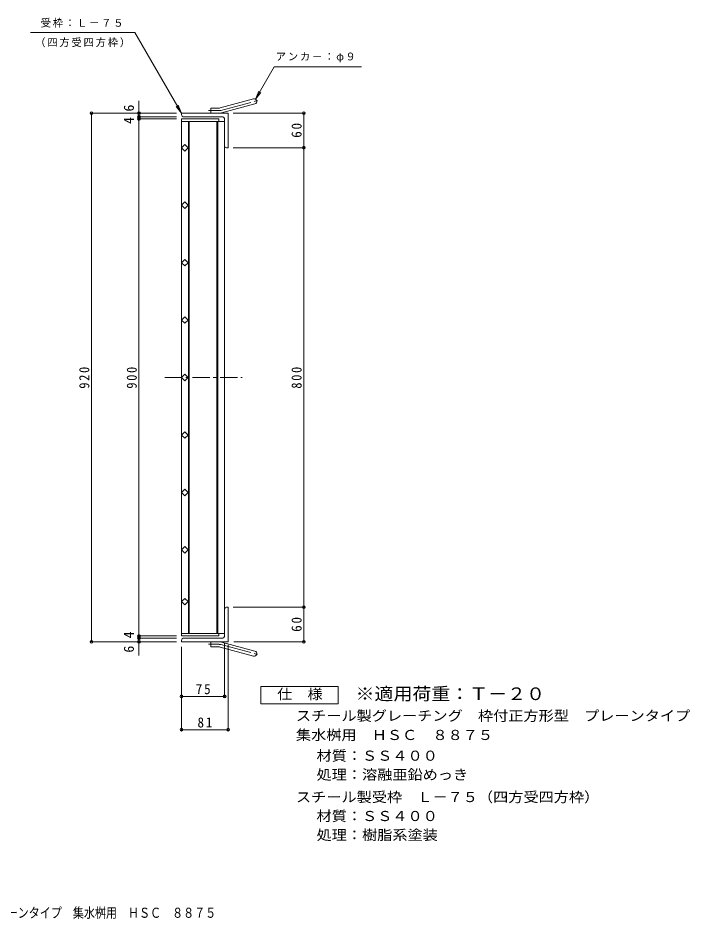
# Model space of a CAD drawing. Units: millimetres, scale not verified. Extents: x -1106 to 1075, y -818 to 820.
# Drawn here: x -95 to 1075, y -818 to 751 of the extents above; entities that cross this region are included whole.
import ezdxf
from ezdxf.enums import TextEntityAlignment as Align

# ---------------------------------------------------------------- set-up
doc = ezdxf.new("R2010")
doc.units = ezdxf.units.MM
doc.header["$LTSCALE"] = 6
doc.header["$PDMODE"] = 32
doc.header["$PDSIZE"] = 4.8
doc.linetypes.add('CHAIN1', pattern=[8, 5, -1, 1, -1])
doc.linetypes.add('CHAIN2', pattern=[12, 9, -1, 1, -1])
for name, color, linetype, lineweight in [('B-1', 2, 'Continuous', 9), ('B-2', 3, 'Continuous', 9), ('B-4', 7, 'Continuous', 9), ('B-5', 7, 'Continuous', 9)]:
    doc.layers.add(name, color=color, linetype=linetype, lineweight=lineweight)
doc.layers.add('F-0_F-0ﾚｲﾔ', color=2, linetype='Continuous')
doc.layers.add('F-5_F-5ﾚｲﾔ', color=3, linetype='Continuous')
doc.styles.add('ＭＳ ゴシック', font='')
doc.styles.get('ＭＳ ゴシック').set_extended_font_data('MS Gothic')

msp = doc.modelspace()

# ---------------------------------------------------------------- linework, layer by layer
at = {"layer": 'B-1'}
for p, q in [((257.131, 594.344), (315.321, 609.936)), ((259.46, 585.651), (317.651, 601.243)), ((270.986, 585.038), (189.986, 585.038)), ((189.986, 582.038), (189.986, 585.038)), ((240.986, 585.038), (240.986, 594.038)), ((254.801, 594.038), (240.986, 594.038)), ((270.986, 585.038), (270.986, 525.038)), ((192.986, 579.038), (259.986, 579.038)), ((264.986, 528.038), (264.986, 574.038)), ((267.986, 525.038), (270.986, 525.038)), ((264.986, -277.963), (264.986, -323.963)), ((267.986, -274.963), (270.986, -274.963)), ((270.986, -334.963), (270.986, -274.963)), ((192.986, -328.963), (259.986, -328.963)), ((189.986, -331.963), (189.986, -334.963)), ((270.986, -334.963), (189.986, -334.963)), ((240.986, -334.963), (240.986, -343.963)), ((254.801, -343.963), (240.986, -343.963)), ((257.131, -344.269), (315.321, -359.862)), ((259.46, -335.576), (317.651, -351.168))]:
    msp.add_line(p, q, dxfattribs=at)
at = {"layer": 'B-1', "linetype": 'CHAIN2'}
for p, q in [((258.295, 589.998), (323.462, 607.459)), ((254.801, 589.538), (237.181, 589.538)), ((254.801, -339.463), (237.181, -339.463)), ((258.295, -339.923), (323.462, -357.384))]:
    msp.add_line(p, q, dxfattribs=at)
at = {"layer": 'B-1'}
for centre, radius, start, end in [((316.486, 605.59), 4.5, 285.00014, 104.99991), ((192.986, 582.038), 3, 180, 270), ((254.801, 603.038), 9, 270, 285.00002), ((254.801, 603.038), 18, 270, 285), ((259.986, 574.038), 5, 0, 90), ((267.986, 528.038), 3, 180, 270), ((267.986, -277.963), 3, 90, 180), ((192.986, -331.963), 3, 90, 180), ((259.986, -323.963), 5, 270, 0), ((254.801, -352.963), 18, 75, 90), ((254.801, -352.963), 9, 74.99998, 90), ((316.486, -355.515), 4.5, 255.00009, 74.99986)]:
    msp.add_arc(centre, radius, start, end, dxfattribs=at)
at = {"layer": 'B-1', "linetype": 'CHAIN2'}
for centre, start, end in [((254.801, 603.037), 270, 284.99995), ((254.801, -352.963), 75.00005, 90)]:
    msp.add_arc(centre, 13.5, start, end, dxfattribs=at)
at = {"layer": 'B-2'}
for p, q in [((189.986, 575.037), (254.986, 575.037)), ((189.986, -324.962), (189.986, 575.037)), ((189.986, 570.538), (264.986, 570.538)), ((201.986, 570.538), (201.986, -320.463)), ((203.486, -320.463), (203.486, 570.538)), ((251.486, 570.538), (251.486, -320.463)), ((252.986, 570.538), (252.986, -320.463)), ((254.986, 575.037), (254.986, 570.538)), ((264.986, 570.538), (264.986, -320.463)), ((189.986, -320.463), (264.986, -320.463)), ((189.986, -324.962), (254.986, -324.962)), ((254.986, -324.962), (254.986, -320.463))]:
    msp.add_line(p, q, dxfattribs=at)
at = {"layer": 'B-2', "linetype": 'CHAIN1'}
msp.add_line((161.135, 125.037), (295.247, 125.037), dxfattribs=at)
at = {"layer": 'B-2'}
for points in [[(201.3, 524.88), (195.643, 519.223), (189.986, 524.88), (195.643, 530.537)], [(201.3, 424.88), (195.643, 419.223), (189.986, 424.88), (195.643, 430.537)], [(201.3, 324.88), (195.643, 319.223), (189.986, 324.88), (195.643, 330.537)], [(201.3, 225.037), (195.643, 219.381), (189.986, 225.037), (195.643, 230.694)], [(201.3, 124.88), (195.643, 119.223), (189.986, 124.88), (195.643, 130.537)], [(201.3, 24.88), (195.643, 19.224), (189.986, 24.88), (195.643, 30.537)], [(201.3, -75.121), (195.643, -69.464), (189.986, -75.121), (195.643, -80.778)], [(201.3, -175.12), (195.643, -169.463), (189.986, -175.12), (195.643, -180.777)], [(201.3, -265.12), (195.643, -259.463), (189.986, -265.12), (195.643, -270.777)]]:
    msp.add_lwpolyline(points, close=True, dxfattribs=at)
at = {"layer": 'B-4'}
for p, q in [((115.825, 606.875), (115.825, -358.909)), ((180.986, 585.038), (31.322, 585.038)), ((33.122, 585.038), (33.122, -334.963)), ((279.986, 585.038), (404.652, 585.038)), ((402.852, 585.038), (402.852, 525.037)), ((180.986, 579.038), (114.025, 579.038)), ((180.986, 575.037), (114.025, 575.037)), ((279.986, 525.037), (404.652, 525.037)), ((402.852, 525.037), (402.852, -274.963)), ((279.986, -274.963), (404.652, -274.963)), ((402.852, -274.963), (402.852, -334.963)), ((180.986, -324.962), (114.025, -324.962)), ((180.986, -328.963), (114.025, -328.963)), ((180.986, -334.963), (31.322, -334.963)), ((189.986, -343.963), (189.986, -489.853)), ((264.986, -337.994), (264.986, -431.867)), ((270.986, -340.485), (270.986, -489.853)), ((281.279, -334.963), (404.652, -334.963)), ((189.986, -430.067), (264.986, -430.067)), ((189.986, -488.053), (270.986, -488.053))]:
    msp.add_line(p, q, dxfattribs=at)
at = {"layer": 'B-4', "color": 2}
msp.add_lwpolyline([(327.968, -443.132), (327.968, -413.131), (462.968, -413.131), (462.968, -443.132)], close=True, dxfattribs=at)
at = {"layer": 'B-4'}
for p in [(33.122, 585.038), (115.825, 585.038), (115.825, 579.038), (402.852, 585.038), (115.825, 575.037), (402.852, 525.037), (402.852, -274.963), (115.825, -324.962), (115.825, -328.963), (33.122, -334.963), (115.825, -334.963), (402.852, -334.963), (189.986, -430.067), (264.986, -430.067), (189.986, -488.053), (270.986, -488.053)]:
    msp.add_point(p, dxfattribs=at)
at = {"layer": 'B-5'}
for p, q in [((318.736, 609.487), (324.476, 623.345)), ((318.736, 609.487), (327.867, 621.387)), ((189.986, 585.038), (180.855, 596.938)), ((189.986, 585.038), (184.246, 598.896))]:
    msp.add_line(p, q, dxfattribs=at)
for points in [[(189.986, 585.038), (108.811, 725.637), (-73.022, 725.637)], [(318.736, 609.487), (351.154, 665.637), (503.197, 665.637)]]:
    msp.add_lwpolyline(points, dxfattribs=at)

# ---------------------------------------------------------------- texts
at = {"layer": 'B-4', "color": 2, "style": 'ＭＳ ゴシック'}
for s, p in [('6', (112.225, 588.007)), ('4', (112.225, 566.331)), ('4', (112.225, -329.062)), ('6', (112.225, -353.913))]:
    msp.add_text(s, height=17.6, rotation=90, dxfattribs=at).set_placement(p, align=Align.BOTTOM_LEFT)
at = {"layer": 'B-4', "color": 2, "style": 'ＭＳ ゴシック', "width": 1.1}
for s, p in [('仕\u3000様', (356.468, -440.132)), ('スチール製グレーチング\u3000枠付正方形型\u3000プレーンタイプ', (389.222, -477.884)), ('集水桝用\u3000ＨＳＣ\u3000８８７５', (389.222, -511.328)), ('材質：ＳＳ４００', (425.049, -547.398)), ('処理：溶融亜鉛めっき', (425.049, -580.398)), ('スチール製受枠\u3000Ｌ－７５（四方受四方枠）', (389.222, -619.398)), ('材質：ＳＳ４００', (425.049, -652.398)), ('処理：樹脂系塗装', (425.049, -685.398))]:
    msp.add_text(s, height=17.6, dxfattribs=at).set_placement(p, align=Align.BOTTOM_LEFT)
at = {"layer": 'B-4', "color": 2, "char_height": 17.6, "attachment_point": 7, "rotation": 90, "style": 'ＭＳ ゴシック'}
for s, insert in [('\\T1.27;\\W0.95;60', (399.252, 542.288)), ('\\T1.27;\\W0.9;920', (29.522, 105.537)), ('\\T1.27;\\W0.9;900', (112.225, 105.537)), ('\\T1.27;\\W0.9;800', (399.252, 105.537)), ('\\T1.27;\\W0.95;60', (399.252, -317.713))]:
    msp.add_mtext(s, dxfattribs=dict(at, insert=insert))
at = {"layer": 'B-4', "color": 2, "char_height": 17.6, "attachment_point": 7, "style": 'ＭＳ ゴシック'}
for s, insert in [('\\T1.27;\\W0.95;75', (214.736, -426.467)), ('\\T1.27;\\W0.95;81', (217.736, -484.453))]:
    msp.add_mtext(s, dxfattribs=dict(at, insert=insert))
at = {"layer": 'B-5', "char_height": 13.2, "attachment_point": 7, "style": 'ＭＳ ゴシック'}
for s, insert in [('\\T1.17;受枠：Ｌ－７５', (-55.368, 734.124)), ('\\T1.17;（四方受四方枠）', (-64.971, 699.831)), ('\\T1.17;アンカ－：φ９', (353.945, 673.485))]:
    msp.add_mtext(s, dxfattribs=dict(at, insert=insert))
at = {"layer": 'F-0_F-0ﾚｲﾔ', "style": 'ＭＳ ゴシック', "width": 0.8}
msp.add_text('スチール製グレーチング\u3000枠付正方形型\u3000プレーンタイプ\u3000集水桝用\u3000ＨＳＣ\u3000８８７５', height=17.6, dxfattribs=at).set_placement((-517.844, -820.782), align=Align.BOTTOM_LEFT)
at = {"layer": 'F-5_F-5ﾚｲﾔ', "style": 'ＭＳ ゴシック', "width": 1.1}
msp.add_text('※適用荷重：Ｔ－２０', height=21.99, dxfattribs=at).set_placement((492.968, -443.132), align=Align.BOTTOM_LEFT)

doc.saveas('drawing.dxf')
